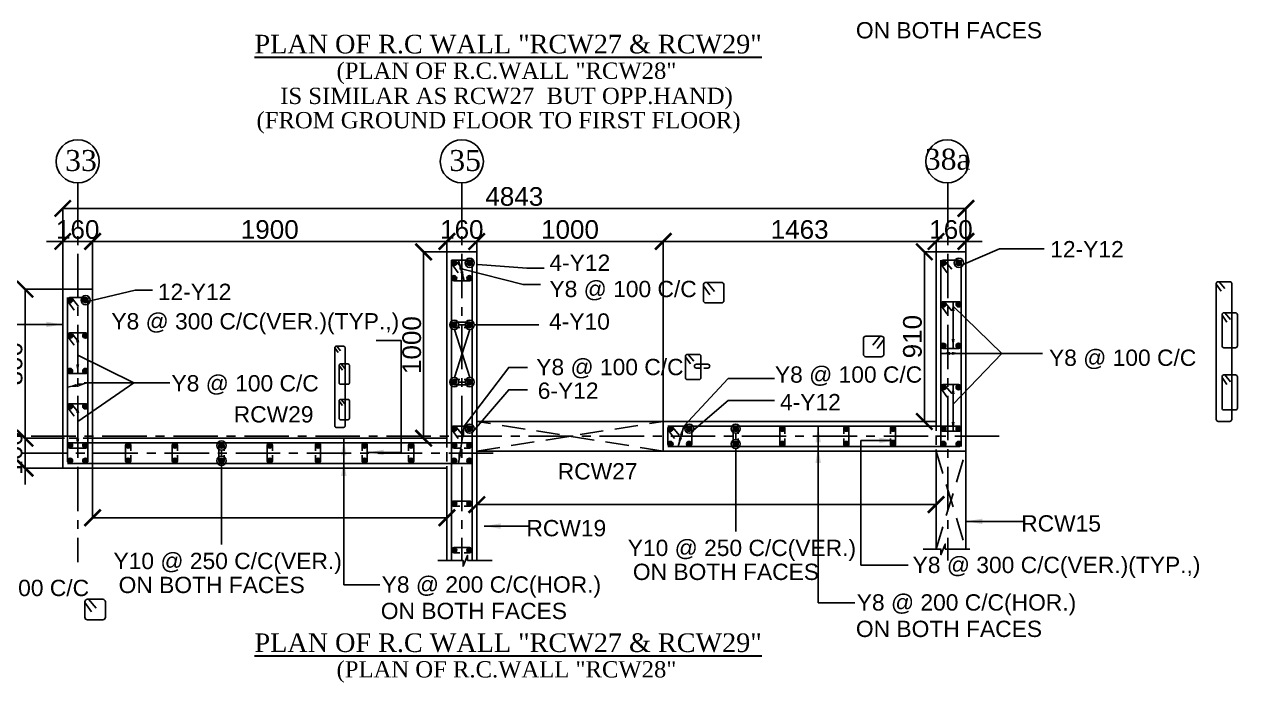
# Model space of a CAD drawing. Header units: inches. Extents: x 200139 to 352388, y -289304 to -188971.
# Drawn here: x 293589 to 319598, y -242382 to -228244 of the extents above; entities that cross this region are included whole.
import ezdxf
from ezdxf.enums import TextEntityAlignment as Align

# ---------------------------------------------------------------- set-up
doc = ezdxf.new("R2010")
doc.units = ezdxf.units.IN
doc.header["$MEASUREMENT"] = 0
doc.linetypes.add('CENTER', pattern=[50.8, 31.75, -6.35, 6.35, -6.35])
doc.linetypes.add('Hidden', pattern=[3, 2, -1])
for name, color, linetype in [('1', 8, 'Continuous'), ('160 WALL OPEING', 1, 'Continuous'), ('5', 2, 'Continuous'), ('ARROW', 5, 'Continuous'), ('DIM', 251, 'Continuous'), ('GIRD CIR', 1, 'Continuous'), ('GIRD TEXT', 4, 'Continuous'), ('GRID', 8, 'CENTER'), ('LINKS', 3, 'Continuous'), ('OPENING', 1, 'Continuous'), ('SHEAR WALL', 6, 'Continuous'), ('STRRIUPS', 6, 'Continuous'), ('Ttxt', 3, 'Continuous')]:
    doc.layers.add(name, color=color, linetype=linetype)
doc.layers.add('Tex', color=3, linetype='Continuous', lineweight=13)
doc.layers.add('text', color=4, linetype='Continuous', lineweight=30)
doc.styles.add('Arial', font='arial.ttf', dxfattribs={"height": 400})
doc.styles.add('T200', font='sanss___.ttf', dxfattribs={"height": 250})
doc.styles.add('T400', font='romantic.ttf')
doc.dimstyles.new('SCALE-25', dxfattribs={"dimtxt": 400, "dimasz": 350, "dimexe": 0, "dimexo": 0, "dimgap": 50, "dimtad": 1, "dimdec": 0, "dimlfac": 0.25, "dimzin": 0, "dimdsep": 46, "dimtxsty": 'Arial', "dimblk": 'ARCHTICK', "dimcen": 0, "dimclrd": 5, "dimclre": 8, "dimclrt": 1, "dimadec": 0, "dimazin": 0, "dimtfac": 1, "dimtdec": 0, "dimtix": 1, "dimtmove": 2, "dimatfit": 3, "dimfxl": 0, "dimtolj": 1, "dimtzin": 0, "dimlwd": -1, "dimarcsym": 0})
doc.dimstyles.new('T200', dxfattribs={"dimtxt": 300, "dimasz": 150, "dimexe": 0, "dimexo": 0, "dimgap": 5, "dimtad": 1, "dimdec": 0, "dimrnd": 5, "dimzin": 0, "dimdsep": 46, "dimtxsty": 'T200', "dimblk": 'ARCHTICK', "dimcen": 300, "dimclrd": 5, "dimclre": 252, "dimclrt": 1, "dimadec": 0, "dimazin": 0, "dimtfac": 50, "dimtdec": 0, "dimtofl": 0, "dimtmove": 2, "dimatfit": 3, "dimfxl": 1, "dimtolj": 1, "dimtzin": 0, "dimarcsym": 2})

# ---------------------------------------------------------------- blocks, each defined once
blk = doc.blocks.new('R1')
at = {"layer": '5'}
h = blk.add_hatch(color=256, dxfattribs=at)
edge = h.paths.add_edge_path()
edge.add_arc((0, 0), 69.6, 0, 360)
at = {"layer": '5', "color": 6}
blk.add_circle((0, 0), 69.6, dxfattribs=at)
blk = doc.blocks.new('_ARCHTICK')
at = {"color": 0, "linetype": 'ByBlock', "const_width": 0.15}
blk.add_lwpolyline([(-0.5, -0.5), (0.5, 0.5)], dxfattribs=at)
blk = doc.blocks.new('A$C25671A95')
at = {"layer": 'LINKS', "elevation": 0}
blk.add_lwpolyline([(452, -404), (564, -404, 1), (564, -292), (236, -292, 1), (236, -404), (355, -404)], format="xyb", dxfattribs=at)
at = {"layer": 'STRRIUPS', "ltscale": 0.2}
for p, q in [((-74, -83, 0), (68, -280, 0)), ((7, -11, 0), (165, -205, 0))]:
    blk.add_line(p, q, dxfattribs=at)
at = {"layer": 'STRRIUPS', "ltscale": 0.2, "elevation": 0}
blk.add_lwpolyline([(311, -732), (-19, -732, -0.414214), (-74, -677), (-74, -66, -0.414214), (-19, -11), (311, -11, -0.414214), (366, -66), (366, -677, -0.414214)], format="xyb", close=True, dxfattribs=at)
blk = doc.blocks.new('A$C5C0C2414')
at = {"layer": 'STRRIUPS', "ltscale": 0.2}
for p, q in [((0, 0), (158, -194)), ((-81, -72), (61, -268))]:
    blk.add_line(p, q, dxfattribs=at)
blk.add_lwpolyline([(304, -440), (-26, -440, -0.414214), (-81, -385), (-81, -55, -0.414214), (-26, 0), (304, 0, -0.414214), (359, -55), (359, -385, -0.414214)], format="xyb", close=True, dxfattribs=at)
blk = doc.blocks.new('*D261')
at = {"layer": 'Defpoints', "color": 0}
for p in [(293605, -237132), (294415, -237132, 14), (294415, -237772, 14)]:
    blk.add_point(p, dxfattribs=at)
at = {"layer": 'DIM', "color": 5}
for p, q in [((293605, -237132), (293605, -236782)), ((293605, -237772), (293605, -237132)), ((293605, -237772), (293605, -238122))]:
    blk.add_line(p, q, dxfattribs=at)
at = {"layer": 'DIM', "color": 8, "lineweight": -2}
for p, q in [((294415, -237132), (293605, -237132)), ((294415, -237772), (293605, -237772))]:
    blk.add_line(p, q, dxfattribs=at)
at = {"layer": 'DIM', "color": 5, "xscale": 350, "yscale": 350, "zscale": 350}
for p, rotation in [((293605, -237132), 270), ((293605, -237772), 90)]:
    blk.add_blockref('_ARCHTICK', p, dxfattribs=dict(at, rotation=rotation))
at = {"layer": 'DIM', "color": 1, "insert": (293350, -237452), "char_height": 400, "attachment_point": 5, "rotation": 90, "style": 'Arial'}
blk.add_mtext('\\A1;160', dxfattribs=at)
blk = doc.blocks.new('ARCHTICK')
at = {"color": 0, "const_width": 0.15}
blk.add_lwpolyline([(-0.5, -0.5), (0.5, 0.5)], dxfattribs=at)
blk = doc.blocks.new('*D262')
at = {"layer": 'Defpoints', "color": 0}
for p in [(293605, -233932), (294415, -233932, 14), (294415, -237132, 14)]:
    blk.add_point(p, dxfattribs=at)
at = {"layer": 'DIM', "color": 8, "lineweight": -2}
for p, q in [((294415, -233932), (293605, -233932)), ((294415, -237132), (293605, -237132))]:
    blk.add_line(p, q, dxfattribs=at)
at = {"layer": 'DIM', "color": 5}
blk.add_line((293605, -237132), (293605, -233932), dxfattribs=at)
at = {"layer": 'DIM', "color": 5, "xscale": 350, "yscale": 350, "zscale": 350}
for p, rotation in [((293605, -233932), 90), ((293605, -237132), 270)]:
    blk.add_blockref('_ARCHTICK', p, dxfattribs=dict(at, rotation=rotation))
at = {"layer": 'DIM', "color": 1, "insert": (293350, -235532), "char_height": 400, "attachment_point": 5, "rotation": 90, "style": 'Arial'}
blk.add_mtext('\\A1;800', dxfattribs=at)
blk = doc.blocks.new('*D263')
at = {"layer": 'Defpoints', "color": 0}
for p in [(295055, -232907), (294415, -233932, 14), (295055, -233932, 59)]:
    blk.add_point(p, dxfattribs=at)
at = {"layer": 'DIM', "color": 5}
for p, q in [((294415, -232907), (294065, -232907)), ((294415, -232907), (295055, -232907)), ((295055, -232907), (295405, -232907))]:
    blk.add_line(p, q, dxfattribs=at)
at = {"layer": 'DIM', "color": 8, "lineweight": -2}
for p, q in [((294415, -233932), (294415, -232907)), ((295055, -233932), (295055, -232907))]:
    blk.add_line(p, q, dxfattribs=at)
at = {"layer": 'DIM', "color": 5, "xscale": 350, "yscale": 350, "zscale": 350}
blk.add_blockref('_ARCHTICK', (294415, -232907), dxfattribs=at)
at = {"layer": 'DIM', "color": 5, "xscale": 350, "yscale": 350, "zscale": 350, "rotation": 180}
blk.add_blockref('_ARCHTICK', (295055, -232907), dxfattribs=at)
at = {"layer": 'DIM', "color": 1, "insert": (294735, -232653), "char_height": 400, "attachment_point": 5, "style": 'Arial'}
blk.add_mtext('\\A1;160', dxfattribs=at)
blk = doc.blocks.new('*D264')
at = {"layer": 'Defpoints', "color": 0}
for p in [(302655, -232907), (302655, -233132, 59), (295055, -233932, 59)]:
    blk.add_point(p, dxfattribs=at)
at = {"layer": 'DIM', "color": 8, "lineweight": -2}
for p, q in [((295055, -233932), (295055, -232907)), ((302655, -233132), (302655, -232907))]:
    blk.add_line(p, q, dxfattribs=at)
at = {"layer": 'DIM', "color": 5}
blk.add_line((295055, -232907), (302655, -232907), dxfattribs=at)
at = {"layer": 'DIM', "color": 5, "xscale": 350, "yscale": 350, "zscale": 350, "rotation": 180}
blk.add_blockref('_ARCHTICK', (295055, -232907), dxfattribs=at)
at = {"layer": 'DIM', "color": 5, "xscale": 350, "yscale": 350, "zscale": 350}
blk.add_blockref('_ARCHTICK', (302655, -232907), dxfattribs=at)
at = {"layer": 'DIM', "color": 1, "insert": (298855, -232653), "char_height": 400, "attachment_point": 5, "style": 'Arial'}
blk.add_mtext('\\A1;1900', dxfattribs=at)
blk = doc.blocks.new('*D265')
at = {"layer": 'Defpoints', "color": 0}
for p in [(303295, -232907), (302655, -233132, 59), (303295, -233132, 59)]:
    blk.add_point(p, dxfattribs=at)
at = {"layer": 'DIM', "color": 5}
for p, q in [((302655, -232907), (302305, -232907)), ((302655, -232907), (303295, -232907)), ((303295, -232907), (303645, -232907))]:
    blk.add_line(p, q, dxfattribs=at)
at = {"layer": 'DIM', "color": 8, "lineweight": -2}
for p, q in [((302655, -233132), (302655, -232907)), ((303295, -233132), (303295, -232907))]:
    blk.add_line(p, q, dxfattribs=at)
at = {"layer": 'DIM', "color": 5, "xscale": 350, "yscale": 350, "zscale": 350}
blk.add_blockref('_ARCHTICK', (302655, -232907), dxfattribs=at)
at = {"layer": 'DIM', "color": 5, "xscale": 350, "yscale": 350, "zscale": 350, "rotation": 180}
blk.add_blockref('_ARCHTICK', (303295, -232907), dxfattribs=at)
at = {"layer": 'DIM', "color": 1, "insert": (302975, -232653), "char_height": 400, "attachment_point": 5, "style": 'Arial'}
blk.add_mtext('\\A1;160', dxfattribs=at)
blk = doc.blocks.new('*D266')
at = {"layer": 'Defpoints', "color": 0}
for p in [(307295, -232907), (303295, -233132, 59), (307295, -236771, 59)]:
    blk.add_point(p, dxfattribs=at)
at = {"layer": 'DIM', "color": 8, "lineweight": -2}
for p, q in [((303295, -233132), (303295, -232907)), ((307295, -236771), (307295, -232907))]:
    blk.add_line(p, q, dxfattribs=at)
at = {"layer": 'DIM', "color": 5}
blk.add_line((303295, -232907), (307295, -232907), dxfattribs=at)
at = {"layer": 'DIM', "color": 5, "xscale": 350, "yscale": 350, "zscale": 350, "rotation": 180}
blk.add_blockref('_ARCHTICK', (303295, -232907), dxfattribs=at)
at = {"layer": 'DIM', "color": 5, "xscale": 350, "yscale": 350, "zscale": 350}
blk.add_blockref('_ARCHTICK', (307295, -232907), dxfattribs=at)
at = {"layer": 'DIM', "color": 1, "insert": (305295, -232653), "char_height": 400, "attachment_point": 5, "style": 'Arial'}
blk.add_mtext('\\A1;1000', dxfattribs=at)
blk = doc.blocks.new('*D267')
at = {"layer": 'Defpoints', "color": 0}
for p in [(313788, -232198), (313788, -233132, 14), (294415, -233932, 14)]:
    blk.add_point(p, dxfattribs=at)
at = {"layer": 'DIM', "color": 8, "lineweight": -2}
for p, q in [((294415, -233932), (294415, -232198)), ((313788, -233132), (313788, -232198))]:
    blk.add_line(p, q, dxfattribs=at)
at = {"layer": 'DIM', "color": 5}
blk.add_line((294415, -232198), (313788, -232198), dxfattribs=at)
at = {"layer": 'DIM', "color": 5, "xscale": 350, "yscale": 350, "zscale": 350, "rotation": 180}
blk.add_blockref('_ARCHTICK', (294415, -232198), dxfattribs=at)
at = {"layer": 'DIM', "color": 5, "xscale": 350, "yscale": 350, "zscale": 350}
blk.add_blockref('_ARCHTICK', (313788, -232198), dxfattribs=at)
at = {"layer": 'DIM', "color": 1, "insert": (304101, -231944), "char_height": 400, "attachment_point": 5, "style": 'Arial'}
blk.add_mtext('\\A1;4843', dxfattribs=at)
blk = doc.blocks.new('*D268')
at = {"layer": 'Defpoints', "color": 0}
for p in [(295055, -237132, 45), (302655, -237772, 45), (302655, -238839)]:
    blk.add_point(p, dxfattribs=at)
at = {"layer": 'DIM', "color": 8, "lineweight": -2}
for p, q in [((295055, -237132), (295055, -238839)), ((302655, -237772), (302655, -238839))]:
    blk.add_line(p, q, dxfattribs=at)
at = {"layer": 'DIM', "color": 5}
blk.add_line((295055, -238839), (302655, -238839), dxfattribs=at)
at = {"layer": 'DIM', "color": 5, "xscale": 350, "yscale": 350, "zscale": 350, "rotation": 180}
blk.add_blockref('_ARCHTICK', (295055, -238839), dxfattribs=at)
at = {"layer": 'DIM', "color": 5, "xscale": 350, "yscale": 350, "zscale": 350}
blk.add_blockref('_ARCHTICK', (302655, -238839), dxfattribs=at)
blk = doc.blocks.new('*D269')
at = {"layer": 'Defpoints', "color": 0}
for p in [(303295, -237491, -14), (313148, -237490, -59), (313148, -238558)]:
    blk.add_point(p, dxfattribs=at)
at = {"layer": 'DIM', "color": 8, "lineweight": -2}
for p, q in [((303295, -237491), (303295, -238558)), ((313148, -237490), (313148, -238558))]:
    blk.add_line(p, q, dxfattribs=at)
at = {"layer": 'DIM', "color": 5}
blk.add_line((303295, -238558), (313148, -238558), dxfattribs=at)
at = {"layer": 'DIM', "color": 5, "xscale": 350, "yscale": 350, "zscale": 350, "rotation": 180}
blk.add_blockref('_ARCHTICK', (303295, -238558), dxfattribs=at)
at = {"layer": 'DIM', "color": 5, "xscale": 350, "yscale": 350, "zscale": 350}
blk.add_blockref('_ARCHTICK', (313148, -238558), dxfattribs=at)
blk = doc.blocks.new('*D270')
at = {"layer": 'Defpoints', "color": 0}
for p in [(302156, -233132), (302655, -233132, 59), (302655, -237132, 59)]:
    blk.add_point(p, dxfattribs=at)
at = {"layer": 'DIM', "color": 8, "lineweight": -2}
for p, q in [((302655, -233132), (302156, -233132)), ((302655, -237132), (302156, -237132))]:
    blk.add_line(p, q, dxfattribs=at)
at = {"layer": 'DIM', "color": 5}
blk.add_line((302156, -237132), (302156, -233132), dxfattribs=at)
at = {"layer": 'DIM', "color": 5, "xscale": 350, "yscale": 350, "zscale": 350}
for p, rotation in [((302156, -233132), 90), ((302156, -237132), 270)]:
    blk.add_blockref('_ARCHTICK', p, dxfattribs=dict(at, rotation=rotation))
at = {"layer": 'DIM', "color": 1, "insert": (301902, -235132), "char_height": 400, "attachment_point": 5, "rotation": 90, "style": 'Arial'}
blk.add_mtext('\\A1;1000', dxfattribs=at)
blk = doc.blocks.new('A$C6DD0340C')
at = {"layer": 'STRRIUPS', "ltscale": 0.2}
for p, q in [((-71, 98), (71, -98)), ((10, 170), (168, -24)), ((92, -791, 44), (234, -988, 44)), ((173, -720, 44), (331, -913, 44)), ((92, -2571, -5), (234, -2768, -5)), ((173, -2499, -5), (331, -2693, -5))]:
    blk.add_line(p, q, dxfattribs=at)
for points, elevation in [([(-16, 170), (314, 170, -0.414214), (369, 115), (369, -3773, -0.414214), (314, -3828), (-16, -3828, -0.414214), (-71, -3773), (-71, 115, -0.414214)], -59), ([(147, -720), (477, -720, -0.414214), (532, -775), (532, -1666, -0.414214), (477, -1721), (147, -1721, -0.414214), (92, -1666), (92, -775, -0.414214)], -15), ([(147, -2499), (477, -2499, -0.414214), (532, -2554), (532, -3445, -0.414214), (477, -3500), (147, -3500, -0.414214), (92, -3445), (92, -2554, -0.414214)], -59)]:
    blk.add_lwpolyline(points, format="xyb", close=True, dxfattribs=dict(at, elevation=elevation))
blk = doc.blocks.new('A$C24B56B97')
at = {"layer": 'STRRIUPS', "ltscale": 0.2}
for p, q in [((0, 0, 59), (158, -194, 59)), ((-81, -72, 59), (61, -268, 59)), ((105, -829, 44), (247, -1025, 44)), ((188, -760, 44), (344, -951, 44)), ((105, -2349, 59), (247, -2545, 59)), ((188, -2280, 59), (344, -2471, 59))]:
    blk.add_line(p, q, dxfattribs=at)
for points in [[(-26, 0), (304, 0, -0.414214), (359, -55), (359, -3425, -0.414214), (304, -3480), (-26, -3480, -0.414214), (-81, -3425), (-81, -55, -0.414214)], [(160, -760), (490, -760, -0.414214), (545, -815), (545, -1576, -0.414214), (490, -1631), (160, -1631, -0.414214), (105, -1576), (105, -815, -0.414214)]]:
    blk.add_lwpolyline(points, format="xyb", close=True, dxfattribs=at)
at = {"layer": 'STRRIUPS', "ltscale": 0.2, "elevation": 15}
blk.add_lwpolyline([(160, -2280), (490, -2280, -0.414214), (545, -2335), (545, -3096, -0.414214), (490, -3151), (160, -3151, -0.414214), (105, -3096), (105, -2335, -0.414214)], format="xyb", close=True, dxfattribs=at)
blk = doc.blocks.new('*D271')
at = {"layer": 'Defpoints', "color": 0}
for p in [(313148, -232907), (313148, -233132, 14), (307295, -236771)]:
    blk.add_point(p, dxfattribs=at)
at = {"layer": 'DIM', "color": 8, "lineweight": -2}
for p, q in [((307295, -236771), (307295, -232907)), ((313148, -233132), (313148, -232907))]:
    blk.add_line(p, q, dxfattribs=at)
at = {"layer": 'DIM', "color": 5}
blk.add_line((307295, -232907), (313148, -232907), dxfattribs=at)
at = {"layer": 'DIM', "color": 5, "xscale": 350, "yscale": 350, "zscale": 350, "rotation": 180}
blk.add_blockref('_ARCHTICK', (307295, -232907), dxfattribs=at)
at = {"layer": 'DIM', "color": 5, "xscale": 350, "yscale": 350, "zscale": 350}
blk.add_blockref('_ARCHTICK', (313148, -232907), dxfattribs=at)
at = {"layer": 'DIM', "color": 1, "insert": (310221, -232653), "char_height": 400, "attachment_point": 5, "style": 'Arial'}
blk.add_mtext('\\A1;1463', dxfattribs=at)
blk = doc.blocks.new('*D272')
at = {"layer": 'Defpoints', "color": 0}
for p in [(313148, -233132, 14), (312897, -236771), (313148, -236771, 14)]:
    blk.add_point(p, dxfattribs=at)
at = {"layer": 'DIM', "color": 8, "lineweight": -2}
for p, q in [((313148, -233132), (312897, -233132)), ((313148, -236771), (312897, -236771))]:
    blk.add_line(p, q, dxfattribs=at)
at = {"layer": 'DIM', "color": 5}
blk.add_line((312897, -233132), (312897, -236771), dxfattribs=at)
at = {"layer": 'DIM', "color": 5, "xscale": 350, "yscale": 350, "zscale": 350}
for p, rotation in [((312897, -233132), 90), ((312897, -236771), 270)]:
    blk.add_blockref('_ARCHTICK', p, dxfattribs=dict(at, rotation=rotation))
at = {"layer": 'DIM', "color": 1, "insert": (312643, -234951), "char_height": 400, "attachment_point": 5, "rotation": 90, "style": 'Arial'}
blk.add_mtext('\\A1;910', dxfattribs=at)
blk = doc.blocks.new('*D273')
at = {"layer": 'Defpoints', "color": 0}
for p in [(313148, -232907), (313148, -233132, 14), (313788, -233132, 14)]:
    blk.add_point(p, dxfattribs=at)
at = {"layer": 'DIM', "color": 5}
for p, q in [((313148, -232907), (312798, -232907)), ((313788, -232907), (313148, -232907)), ((313788, -232907), (314138, -232907))]:
    blk.add_line(p, q, dxfattribs=at)
at = {"layer": 'DIM', "color": 8, "lineweight": -2}
for p, q in [((313148, -233132), (313148, -232907)), ((313788, -233132), (313788, -232907))]:
    blk.add_line(p, q, dxfattribs=at)
at = {"layer": 'DIM', "color": 5, "xscale": 350, "yscale": 350, "zscale": 350}
blk.add_blockref('_ARCHTICK', (313148, -232907), dxfattribs=at)
at = {"layer": 'DIM', "color": 5, "xscale": 350, "yscale": 350, "zscale": 350, "rotation": 180}
blk.add_blockref('_ARCHTICK', (313788, -232907), dxfattribs=at)
at = {"layer": 'DIM', "color": 1, "insert": (313468, -232653), "char_height": 400, "attachment_point": 5, "style": 'Arial'}
blk.add_mtext('\\A1;160', dxfattribs=at)

msp = doc.modelspace()

# ---------------------------------------------------------------- linework, layer by layer
at = {"layer": '1', "linetype": 'Hidden', "ltscale": 100}
for p, q in [((313147.6, -236770.5, 13.8), (313147.6, -237409.5, 13.8)), ((295054.9, -237131.5, 13.8), (294414.9, -237131.5, 13.8)), ((302654.9, -237131.5, 59), (302654.9, -237771.5, 59))]:
    msp.add_line(p, q, dxfattribs=at)
at = {"layer": '1'}
for points, elevation in [([(312869.7, -239510.5), (313252.3, -239510.5), (313252.3, -239634.9), (313345.8, -239404.9), (313345.8, -239510.5), (313871.5, -239510.5)], 131.8), ([(302461, -239754), (303003.6, -239754), (303003.6, -239878.4), (303097.1, -239648.4), (303097.1, -239754), (303622.8, -239754)], 118)]:
    msp.add_lwpolyline(points, dxfattribs=dict(at, elevation=elevation))
at = {"layer": '160 WALL OPEING', "linetype": 'Hidden', "ltscale": 250}
for p, q in [((303294.9, -237409.5, 59), (307294.9, -236770.5, 59)), ((307294.9, -237409.5, 59), (303294.9, -236770.5, 59)), ((313147.6, -239510.5, 13.8), (313787.6, -237409.5, 13.8)), ((313147.6, -237409.5, 72.8), (313787.6, -239510.5, 13.8))]:
    msp.add_line(p, q, dxfattribs=at)
at = {"layer": '5'}
for p, q in [((313247.6, -233311.5, 13.8), (313247.6, -237309.5, 13.8)), ((313687.6, -233311.5, 13.8), (313687.6, -237309.5, 13.8)), ((294514.9, -237591.5, 59), (294514.9, -234111.5, 59)), ((294954.9, -237591.5, 59), (294954.9, -234111.5, 59))]:
    msp.add_line(p, q, dxfattribs=at)
at = {"layer": '5', "elevation": 59}
for points in [[(303194.9, -239754), (303194.9, -233311.5), (302754.9, -233311.5), (302754.9, -239754)], [(313607.6, -236870.5), (307394.9, -236870.5)], [(294514.9, -237231.5), (303194.9, -237231.5)], [(307394.9, -237309.5), (313607.6, -237309.5)], [(303194.9, -237671.5), (294514.9, -237671.5)]]:
    msp.add_lwpolyline(points, dxfattribs=at)
at = {"layer": 'ARROW'}
for p, q in [((313514.3, -234294.4, 72.8), (314560.4, -235310.5, 13.8)), ((302815.6, -235828.4, 59), (303144.3, -234795.1, 118)), ((302815.6, -234795.1, 118), (303144.3, -235828.4, 59)), ((302914.1, -234696.5, 118), (303045.7, -234696.5, 118)), ((294734.9, -235346.9, 59), (295940.9, -235945.2, 59)), ((313514.3, -236400.4, 13.8), (314560.4, -235310.5, 13.8)), ((313687.6, -235310.5, 13.8), (315433.2, -235310.5, 13.8)), ((294734.9, -236772.4, 72.8), (295940.9, -235945.2, 59)), ((294874.9, -235945.2, 59), (296714.6, -235945.2, 59)), ((302914.1, -235926.9, 59), (303045.7, -235926.9, 59)), ((308850.6, -237025.4, 117.9), (308850.6, -237156.3, 117.9)), ((297819.3, -237386.4, 59), (297819.3, -237517.3, 59)), ((308850.6, -237353.4, 117.9), (308850.6, -239133.4, 117.9)), ((297819.3, -237634.4, 59), (297819.3, -239414.4, 59))]:
    msp.add_line(p, q, dxfattribs=at)
at = {"layer": 'ARROW', "linetype": 'Continuous'}
for p, q in [((301674.9, -235033, 59), (301136, -235033, 59)), ((311537.8, -239857.4, 72.8), (312548.6, -239857.4, 72.8))]:
    msp.add_line(p, q, dxfattribs=at)
at = {"layer": 'ARROW'}
for points, elevation in [([(313730, -233401.4), (314508.7, -233068.8), (315463.5, -233068.8)], 72.8), ([(302993.9, -233505.2), (304289.6, -233833.2), (304661.5, -233833.2)], 118), ([(303317.3, -233401.4), (304369.6, -233482.3), (304741.5, -233482.3)], 118), ([(294917.3, -234201.4), (295969.6, -233954.8), (296341.5, -233954.8)], 118), ([(303242.8, -234696.5), (304286.6, -234696.5), (304624.1, -234696.5)], 118), ([(303027.2, -236870.5), (303980.6, -235609.9), (304384.8, -235609.9)], 59), ([(307737.5, -236870.6), (308691, -235846.4), (309681.2, -235846.4)], 118), ([(303237.3, -236960.4), (303980.6, -236090.9), (304384.8, -236090.9)], 59), ([(307947.7, -236960.4), (308691, -236322.8), (309681.2, -236322.8)], 118)]:
    msp.add_lwpolyline(points, dxfattribs=dict(at, elevation=elevation))
for centre in [(303144.9, -233367.2, 118), (313637.6, -233367.2, 13.9), (294904.9, -234167.2, 118), (302815.6, -234696.5, 118), (303144.3, -234696.5, 118), (302815.6, -235926.9, 59), (303144.3, -235926.9, 59), (303144.9, -236926.2, 59), (307855.3, -236926.2, 118), (308850.6, -236926.9, 117.9), (297819.3, -237287.9, 59), (308850.6, -237254.9, 117.9), (297819.3, -237615.9, 59)]:
    msp.add_circle(centre, 98.5, dxfattribs=at)
at = {"layer": 'GIRD CIR'}
for centre in [(294734.9, -231188.5, 59), (302974.9, -231188.5, 59), (313387.6, -231188.5, 13.8)]:
    msp.add_circle(centre, 461.7, dxfattribs=at)
at = {"layer": 'GRID', "ltscale": 30}
for p, q in [((294734.9, -231650.1, 59), (294734.9, -239792.5, 59)), ((302974.9, -231650.1, 59), (302974.9, -239754, 59)), ((313403.3, -231650.1, 72.8), (313403.3, -239754, 72.8)), ((314504.1, -237090, 13.8), (293254.1, -237090, 59)), ((303648.7, -237451.5, 59), (292850.1, -237451.5, 59))]:
    msp.add_line(p, q, dxfattribs=at)
at = {"layer": 'LINKS'}
for points, elevation in [([(303026.6, -234751.5), (303139.3, -234751.5, 1), (303139.3, -234640.2), (302810.6, -234640.2, 1), (302810.6, -234751.5), (302930.2, -234751.5)], 117.9), ([(303026.6, -235870.5), (303139.3, -235870.5, -1), (303139.3, -235981.9), (302810.6, -235981.9, -1), (302810.6, -235870.5), (302930.2, -235870.5)], 59), ([(308906.3, -237038.9), (308906.3, -236926.2, 1), (308794.9, -236926.2), (308794.9, -237254.9, 1), (308906.3, -237254.9), (308906.3, -237135.3)], 117.9), ([(309906.3, -237038.9), (309906.3, -236926.2, 1), (309794.9, -236926.2), (309794.9, -237254.9, 1), (309906.3, -237254.9), (309906.3, -237135.3)], 117.9), ([(311167.6, -237038.9), (311167.6, -236926.2, -1), (311278.9, -236926.2), (311278.9, -237254.9, -1), (311167.6, -237254.9), (311167.6, -237135.3)], 13.9), ([(312167.6, -237038.9), (312167.6, -236926.2, -1), (312278.9, -236926.2), (312278.9, -237254.9, -1), (312167.6, -237254.9), (312167.6, -237135.3)], 13.9), ([(295874.9, -237399.9), (295874.9, -237287.2, 1), (295763.6, -237287.2), (295763.6, -237615.9, 1), (295874.9, -237615.9), (295874.9, -237496.3)], 59), ([(296874.9, -237399.9), (296874.9, -237287.2, 1), (296763.6, -237287.2), (296763.6, -237615.9, 1), (296874.9, -237615.9), (296874.9, -237496.3)], 59), ([(297874.9, -237399.9), (297874.9, -237287.2, 1), (297763.6, -237287.2), (297763.6, -237615.9, 1), (297874.9, -237615.9), (297874.9, -237496.3)], 59), ([(298910.6, -237399.9), (298910.6, -237287.2, 1), (298799.3, -237287.2), (298799.3, -237615.9, 1), (298910.6, -237615.9), (298910.6, -237496.3)], 59), ([(299834.9, -237399.9), (299834.9, -237287.2, -1), (299946.3, -237287.2), (299946.3, -237615.9, -1), (299834.9, -237615.9), (299834.9, -237496.3)], 59), ([(300834.9, -237399.9), (300834.9, -237287.2, -1), (300946.3, -237287.2), (300946.3, -237615.9, -1), (300834.9, -237615.9), (300834.9, -237496.3)], 59), ([(301834.9, -237399.9), (301834.9, -237287.2, -1), (301946.3, -237287.2), (301946.3, -237615.9, -1), (301834.9, -237615.9), (301834.9, -237496.3)], 59), ([(303026.6, -237342.9), (303139.3, -237342.9, 1), (303139.3, -237231.5), (302810.6, -237231.5, 1), (302810.6, -237342.9), (302930.2, -237342.9)], 59), ([(303026.6, -238591.5), (303139.3, -238591.5, 1), (303139.3, -238480.2), (302810.6, -238480.2, 1), (302810.6, -238591.5), (302930.2, -238591.5)], 59), ([(303026.6, -239591.5), (303139.3, -239591.5, 1), (303139.3, -239480.2), (302810.6, -239480.2, 1), (302810.6, -239591.5), (302930.2, -239591.5)], 59)]:
    msp.add_lwpolyline(points, format="xyb", dxfattribs=dict(at, elevation=elevation))
at = {"layer": 'OPENING', "color": 1}
for points, elevation in [([(307294.9, -236770.5), (303294.9, -236770.5)], 59), ([(303294.9, -237409.5), (307294.9, -237409.5)], 59), ([(313147.6, -237409.5), (313147.6, -239510.5)], 13.8), ([(313787.6, -239510.5), (313787.6, -237409.5)], 13.8)]:
    msp.add_lwpolyline(points, dxfattribs=dict(at, elevation=elevation))
at = {"layer": 'SHEAR WALL', "color": 4}
for p, q in [((294414.9, -237131.5, 13.8), (294414.9, -233931.5, 13.8)), ((294414.9, -233931.5, 59), (295054.9, -233931.5, 59)), ((295054.9, -237131.5, 59), (295054.9, -233931.5, 59)), ((303294.9, -237409.5, 59), (303294.9, -236770.5, 59)), ((307294.9, -236770.5, 59), (307294.9, -237409.5, 59))]:
    msp.add_line(p, q, dxfattribs=at)
for points, elevation in [([(303294.9, -236770.5), (303294.9, -233131.5), (302654.9, -233131.5), (302654.9, -237131.5)], 59), ([(313787.6, -237409.5), (313787.6, -233131.5), (313147.6, -233131.5), (313147.6, -236770.5)], 13.8), ([(313147.6, -236770.5), (307294.9, -236770.5)], 59), ([(294414.9, -237771.5), (294414.9, -236971.5)], 13.8), ([(295054.9, -237131.5), (302654.9, -237131.5)], 59), ([(303294.9, -239754), (303294.9, -237409.5)], 59), ([(307294.9, -237409.5), (307294.9, -237409.5), (313787.6, -237409.5)], 59), ([(302654.9, -237771.5), (294414.9, -237771.5)], 59), ([(302654.9, -237771.5), (302654.9, -239754)], 59)]:
    msp.add_lwpolyline(points, dxfattribs=dict(at, elevation=elevation))
at = {"layer": 'STRRIUPS', "ltscale": 0.2}
for p, q in [((302772, -233407, 117.9), (302896.7, -233579.9, 117.9)), ((302860.8, -233342.5, 117.9), (302993.9, -233505.2, 117.9)), ((313264.6, -233407, 72.8), (313389.3, -233579.9, 72.8)), ((313353.5, -233342.5, 72.8), (313486.6, -233505.2, 72.8)), ((294532, -234207, 117.9), (294656.7, -234379.9, 117.9)), ((294620.8, -234142.5, 117.9), (294753.9, -234305.2, 117.9)), ((313264.6, -234296.7, 117), (313389.3, -234469.7, 117)), ((313353.5, -234232.2, 117), (313486.6, -234395, 117)), ((294532.1, -234963.8, 103.2), (294656.8, -235136.8, 103.2)), ((294620.9, -234899.3, 103.2), (294754, -235062.1, 103.2)), ((313264.6, -236076.2, 67.9), (313389.3, -236249.2, 67.9)), ((313353.5, -236011.7, 67.9), (313486.6, -236174.5, 67.9)), ((294620.9, -236419.3, 117.9), (294754, -236582.1, 117.9)), ((294532.1, -236483.8, 117.9), (294656.8, -236656.8, 117.9)), ((302860.8, -236901.5, 59), (302993.9, -237064.2, 59)), ((307500.8, -236901.5, 117.9), (307633.9, -237064.2, 117.9)), ((302772, -236966, 59), (302896.7, -237138.9, 59)), ((307412, -236966, 117.9), (307536.7, -237138.9, 117.9))]:
    msp.add_line(p, q, dxfattribs=at)
for points, elevation in [([(303139.9, -233751.5), (302809.9, -233751.5, -0.4142136), (302754.9, -233696.5), (302754.9, -233366.5, -0.4142136), (302809.9, -233311.5), (303139.9, -233311.5, -0.4142136), (303194.9, -233366.5), (303194.9, -233696.5, -0.4142136)], 117.9), ([(313302.6, -233311.5), (313632.6, -233311.5, -0.4142136), (313687.6, -233366.5), (313687.6, -237254.5, -0.4142136), (313632.6, -237309.5), (313302.6, -237309.5, -0.4142136), (313247.6, -237254.5), (313247.6, -233366.5, -0.4142136)], 59), ([(294569.9, -234111.5), (294899.9, -234111.5, -0.4142136), (294954.9, -234166.5), (294954.9, -237616.5, -0.4142136), (294899.9, -237671.5), (294569.9, -237671.5, -0.4142136), (294514.9, -237616.5), (294514.9, -234166.5, -0.4142136)], 59), ([(313302.6, -234201.3), (313632.6, -234201.3, -0.4142136), (313687.6, -234256.3), (313687.6, -235147.4, -0.4142136), (313632.6, -235202.4), (313302.6, -235202.4, -0.4142136), (313247.6, -235147.4), (313247.6, -234256.3, -0.4142136)], 103.2), ([(294569.9, -234871.5), (294899.9, -234871.5, -0.4142136), (294954.9, -234926.5), (294954.9, -235687.9, -0.4142136), (294899.9, -235742.9), (294569.9, -235742.9, -0.4142136), (294514.9, -235687.9), (294514.9, -234926.5, -0.4142136)], 59), ([(313302.6, -235980.8), (313632.6, -235980.8, -0.4142136), (313687.6, -236035.8), (313687.6, -236926.9, -0.4142136), (313632.6, -236981.9), (313302.6, -236981.9, -0.4142136), (313247.6, -236926.9), (313247.6, -236035.8, -0.4142136)], 59), ([(294569.9, -236391.5), (294899.9, -236391.5, -0.4142136), (294954.9, -236446.5), (294954.9, -237287.9, -0.4142136), (294899.9, -237342.9), (294569.9, -237342.9, -0.4142136), (294514.9, -237287.9), (294514.9, -236446.5, -0.4142136)], 73.7), ([(303139.9, -237671.5), (302809.9, -237671.5, -0.4142136), (302754.9, -237616.5), (302754.9, -236925.5, -0.4142136), (302809.9, -236870.5), (303139.9, -236870.5, -0.4142136), (303194.9, -236925.5), (303194.9, -237616.5, -0.4142136)], 59), ([(307851.3, -237310.5), (307449.9, -237310.5, -0.4142136), (307394.9, -237255.5), (307394.9, -236925.5, -0.4142136), (307449.9, -236870.5), (307851.3, -236870.5, -0.4142136), (307906.3, -236925.5), (307906.3, -237255.5, -0.4142136)], 117.9)]:
    msp.add_lwpolyline(points, format="xyb", close=True, dxfattribs=dict(at, elevation=elevation))

# ---------------------------------------------------------------- block references
at = {"layer": '5', "yscale": 0.8000000000465661, "zscale": 0.8000000000465661}
for p, xscale, rotation in [((302810.6, -233367.2, 117.9), 0.8000000000465661, 90.00000000000001), ((303139.3, -233367.2, 117.9), -0.8000000000465661, 270), ((313303.3, -233367.2, 72.8), 0.8000000000465661, 90.00000000000001), ((313631.9, -233367.2, 72.8), -0.8000000000465661, 270), ((302810.6, -233695.9, 117.9), -0.8000000000465661, 90), ((303139.3, -233695.9, 117.9), 0.8000000000465661, 270), ((294570.6, -234167.2, 117.9), 0.8000000000465661, 90.00000000000001), ((294899.3, -234167.2, 117.9), -0.8000000000465661, 270), ((313303.3, -234257, 58.1), 0.8000000000465661, 90.00000000000001), ((313631.9, -234257, 58.1), -0.8000000000465661, 270), ((302810.6, -234695.9, 117.9), -0.8000000000465661, 90), ((303139.3, -234695.9, 117.9), 0.8000000000465661, 270), ((294570.6, -234927.2, 103.2), -0.8000000000465661, 90), ((294899.3, -234927.2, 103.2), 0.8000000000465661, 270), ((313303.3, -235146.7, 43.3), 0.8000000000465661, 90.00000000000001), ((313631.9, -235146.7, 43.3), -0.8000000000465661, 270), ((294570.6, -235687.2, 88.5), -0.8000000000465661, 90), ((294899.3, -235687.2, 88.5), 0.8000000000465661, 270), ((302810.6, -235926.2, 59), 0.8000000000465661, 90.00000000000001), ((303139.3, -235926.2, 59), -0.8000000000465661, 270), ((313303.3, -236036.5, 28.6), 0.8000000000465661, 90.00000000000001), ((313631.9, -236036.5, 28.6), -0.8000000000465661, 270), ((294570.6, -236447.2, 73.7), 0.8000000000465661, 90.00000000000001), ((294899.3, -236447.2, 73.7), -0.8000000000465661, 270), ((302810.6, -236926.2, 59), 0.8000000000465661, 90.00000000000001), ((303139.3, -236926.2, 59), -0.8000000000465661, 270), ((307450.6, -236926.2, 117.9), 0.8000000000465661, 90.00000000000001), ((307850.6, -236926.2, 117.9), 0.8000000000465661, 90.00000000000001), ((308850.6, -236926.2, 117.9), -0.8000000000465661, 270), ((309850.6, -236926.2, 117.9), -0.8000000000465661, 270), ((311223.3, -236926.2, 13.9), 0.8000000000465661, 90.00000000000001), ((312223.3, -236926.2, 13.9), 0.8000000000465661, 90.00000000000001), ((313303.3, -236926.2, 13.8), 0.8000000000465661, 90.00000000000001), ((313631.9, -236926.2, 13.8), -0.8000000000465661, 270), ((307450.6, -237254.9, 117.9), -0.8000000000465661, 90), ((307850.6, -237254.9, 117.9), -0.8000000000465661, 90), ((308850.6, -237254.9, 117.9), 0.8000000000465661, 270), ((309850.6, -237254.9, 117.9), 0.8000000000465661, 270), ((311223.3, -237254.9, 13.9), -0.8000000000465661, 90), ((312223.3, -237254.9, 13.9), -0.8000000000465661, 90), ((313303.3, -237254.9, 13.8), -0.8000000000465661, 90), ((313631.9, -237254.9, 13.8), 0.8000000000465661, 270), ((294570.6, -237287.2, 59), 0.8000000000465661, 90.00000000000001), ((294899.3, -237287.2, 59), -0.8000000000465661, 270), ((295819.3, -237287.2, 59), -0.8000000000465661, 270), ((296819.3, -237287.2, 59), -0.8000000000465661, 270), ((297819.3, -237287.2, 59), -0.8000000000465661, 270), ((298854.9, -237287.2, 59), -0.8000000000465661, 270), ((299890.6, -237287.2, 59), 0.8000000000465661, 90.00000000000001), ((300890.6, -237287.2, 59), 0.8000000000465661, 90.00000000000001), ((301890.6, -237287.2, 59), 0.8000000000465661, 90.00000000000001), ((302810.6, -237287.2, 59), 0.8000000000465661, 90.00000000000001), ((303139.3, -237287.2, 59), -0.8000000000465661, 270), ((294570.6, -237615.9, 59), -0.8000000000465661, 90), ((294899.3, -237615.9, 59), 0.8000000000465661, 270), ((295819.3, -237615.9, 59), 0.8000000000465661, 270), ((296819.3, -237615.9, 59), 0.8000000000465661, 270), ((297819.3, -237615.9, 59), 0.8000000000465661, 270), ((298854.9, -237615.9, 59), 0.8000000000465661, 270), ((299890.6, -237615.9, 59), -0.8000000000465661, 90), ((300890.6, -237615.9, 59), -0.8000000000465661, 90), ((301890.6, -237615.9, 59), -0.8000000000465661, 90), ((302810.6, -237615.9, 59), -0.8000000000465661, 90), ((303139.3, -237615.9, 59), 0.8000000000465661, 270), ((302810.6, -238535.9, 59), -0.8000000000465661, 90), ((303139.3, -238535.9, 59), 0.8000000000465661, 270), ((302810.6, -239535.9, 59), -0.8000000000465661, 90), ((303139.3, -239535.9, 59), 0.8000000000465661, 270)]:
    msp.add_blockref('R1', p, dxfattribs=dict(at, xscale=xscale, rotation=rotation))
at = {"layer": 'LINKS', "color": 1, "xscale": 0.75, "yscale": 0.75, "zscale": 0.75}
msp.add_blockref('A$C25671A95', (307828.8, -235323.3, 59), dxfattribs=at)
at = {"layer": 'STRRIUPS'}
for p in [(308237.7, -233787.7, 59), (294970.2, -240589.2)]:
    msp.add_blockref('A$C5C0C2414', p, dxfattribs=at)
at = {"layer": 'STRRIUPS', "color": 1}
for name, p, xscale, yscale, zscale in [('A$C6DD0340C', (319213.2, -233899.2, -14.7), 0.75, 0.75, 0.75), ('A$C24B56B97', (300291.2, -235158.1, 18.4), 0.5, 0.5, 0.5)]:
    msp.add_blockref(name, p, dxfattribs=dict(at, xscale=xscale, yscale=yscale, zscale=zscale))
at = {"layer": 'STRRIUPS', "xscale": -1}
msp.add_blockref('A$C5C0C2414', (311947.8, -234940.9, 72.8), dxfattribs=at)

# ---------------------------------------------------------------- texts
at = {"layer": 'GIRD TEXT', "ltscale": 7, "style": 'T400'}
for s, p in [('33', (294466.2, -231393.7)), ('35', (302706.2, -231393.7)), ('38a', (312907, -231366.4))]:
    msp.add_text(s, height=450, dxfattribs=at).set_placement(p)
at = {"layer": 'Tex', "style": 'Arial'}
for s, p in [('RCW29', (298082.5, -236793.9)), ('RCW27', (305032.5, -238016.8)), ('RCW19', (304361.3, -239236.7)), ('RCW15', (314974.5, -239134.7))]:
    msp.add_text(s, height=350, dxfattribs=at).set_placement(p)
at = {"layer": 'text', "color": 4, "style": 'T400'}
for p in [(303968.6, -228990.1), (303968.6, -241841.2)]:
    msp.add_text('%%UPLAN OF R.C WALL "RCW27 & RCW29"', height=400, dxfattribs=at).set_placement(p, align=Align.BOTTOM_CENTER)
at = {"layer": 'text', "color": 6, "style": 'T400'}
for s, p in [('(PLAN OF R.C.WALL "RCW28"', (303933.4, -229521.7)), ('IS SIMILAR AS RCW27  BUT OPP.HAND)', (303933.4, -230061.4)), ('(FROM GROUND FLOOR TO FIRST FLOOR)', (303763.3, -230583.2)), ('(PLAN OF R.C.WALL "RCW28"', (303933.4, -242372.8))]:
    msp.add_text(s, height=350, dxfattribs=at).set_placement(p, align=Align.BOTTOM_CENTER)
at = {"layer": 'Ttxt', "color": 6, "style": 'Arial'}
for p in [(311428.7, -228547.9), (306644.4, -240175.1), (295613, -240456.1), (301237.3, -241014), (311428.7, -241399)]:
    msp.add_text('ON BOTH FACES', height=350, dxfattribs=at).set_placement(p)
at = {"layer": 'Ttxt', "color": 4, "style": 'Arial'}
for s, p in [('12-Y12', (315597.1, -233248.2)), ('4-Y12', (304854.7, -233538.4)), ('12-Y12', (296454.7, -234163.9)), ('Y8 @ 100 C/C', (304854.7, -234103)), ('Y8 @ 300 C/C(VER.)(TYP.,)', (295457.6, -234796.1)), ('4-Y10', (304846.3, -234801)), ('Y8 @ 100 C/C', (315570.6, -235578.5)), ('Y8 @ 100 C/C', (304572, -235778)), ('Y8 @ 100 C/C', (309691.4, -235939)), ('Y8 @ 100 C/C', (296746.9, -236127.5)), ('6-Y12', (304604, -236285.9)), ('4-Y12', (309800.1, -236531.9)), ('Y10 @ 250 C/C(VER.)', (306534.5, -239660.4)), ('Y10 @ 250 C/C(VER.)', (295503.2, -239941.4)), ('Y8 @ 300 C/C(VER.)(TYP.,)', (312645.5, -240025.8)), ('Y8 @ 100 C/C', (291820.1, -240520.9)), ('Y8 @ 200 C/C(HOR.)', (301255.4, -240446.8)), ('Y8 @ 200 C/C(HOR.)', (311446.8, -240831.8))]:
    msp.add_text(s, height=350, dxfattribs=at).set_placement(p)

# ---------------------------------------------------------------- dimensions: what is measured, and where the dimension line sits
at = {"layer": 'DIM', "color": 1}
for base, p1, p2, picture, middle in [((313787.6, -232198.2), (294414.9, -233931.5, 13.8), (313787.6, -233131.5, 13.8), '*D267', (304101.3, -231943.9)), ((295054.9, -232907.2), (294414.9, -233931.5, 13.8), (295054.9, -233931.5, 59), '*D263', (294734.9, -232653)), ((302654.9, -232907.2), (295054.9, -233931.5, 59), (302654.9, -233131.5, 59), '*D264', (298854.9, -232653)), ((303294.9, -232907.2), (302654.9, -233131.5, 59), (303294.9, -233131.5, 59), '*D265', (302974.9, -232653)), ((307294.9, -232907.2), (303294.9, -233131.5, 59), (307294.9, -236770.5, 59), '*D266', (305294.9, -232653)), ((313147.6, -232907.2), (307294.9, -236770.5), (313147.6, -233131.5, 13.8), '*D271', (310221.3, -232652.9)), ((313147.6, -232907.2), (313787.6, -233131.5, 13.8), (313147.6, -233131.5, 13.8), '*D273', (313467.6, -232653))]:
    dim = msp.add_linear_dim(base=base, p1=p1, p2=p2, dimstyle='SCALE-25', override={"dimldrblk": 'ARCHTICK'}, dxfattribs=at)
    dim.commit()
    dim.dimension.update_dxf_attribs({"geometry": picture, "text_midpoint": middle})
for base, p1, p2, picture, middle in [((302155.7, -233131.5), (302654.9, -237131.5, 59), (302654.9, -233131.5, 59), '*D270', (301901.5, -235131.5)), ((312897.1, -236770.5), (313147.6, -233131.5, 13.8), (313147.6, -236770.5, 13.8), '*D272', (312642.9, -234951)), ((293604.6, -233931.5), (294414.9, -237131.5, 13.8), (294414.9, -233931.5, 13.8), '*D262', (293350.4, -235531.5))]:
    dim = msp.add_linear_dim(base=base, p1=p1, p2=p2, angle=90, dimstyle='SCALE-25', override={"dimldrblk": 'ARCHTICK'}, dxfattribs=at)
    dim.commit()
    dim.dimension.update_dxf_attribs({"geometry": picture, "text_midpoint": middle})
at = {"layer": 'DIM'}
dim = msp.add_linear_dim(base=(293604.6, -237131.5), p1=(294414.9, -237771.5, 13.8), p2=(294414.9, -237131.5, 13.8), angle=90, dimstyle='SCALE-25', override={"dimldrblk": 'ARCHTICK'}, dxfattribs=at)
dim.commit()
dim.dimension.update_dxf_attribs({"geometry": '*D261', "text_midpoint": (293350.4, -237451.5)})
for base, p1, p2, picture, middle in [((302654.9, -238838.6, 13.8), (295054.9, -237131.5, 59), (302654.9, -237771.5, 59), '*D268', (298854.9, -238838.6, 13.8)), ((313147.6, -238557.6, 72.8), (303294.9, -237490.6, 59), (313147.6, -237489.5, 13.8), '*D269', (308221.3, -238557.6, 72.8))]:
    dim = msp.add_linear_dim(base=base, p1=p1, p2=p2, text=' ', dimstyle='SCALE-25', override={"dimldrblk": 'ARCHTICK'}, dxfattribs=at)
    dim.commit()
    dim.dimension.update_dxf_attribs({"geometry": picture, "text_midpoint": middle})

# ---------------------------------------------------------------- leaders
at = {"layer": 'ARROW'}
for points, override in [([(302903.5, -233311.5, 117.9), (303027.2, -233751.5, 117.9)], {"dimasz": 200, "dimtad": 0}), ([(303027.2, -233751.5, 117.9), (302903.5, -233311.5, 117.9)], {"dimasz": 200, "dimtad": 0}), ([(313514.3, -235202.4, 103.2), (313514.3, -234202.6, 103.2)], {"dimasz": 200, "dimtad": 0}), ([(313514.3, -234202.6, 103.2), (313514.3, -235202.4, 103.2)], {"dimasz": 200, "dimtad": 0}), ([(294414.9, -234688.7, 117.9), (293112.1, -234688.7, 117.9)], {"dimasz": 350, "dimtad": 0}), ([(294734.9, -235742.9, 59), (294734.9, -234871.5, 59)], {"dimasz": 200, "dimtad": 0}), ([(294734.9, -234871.5, 59), (294734.9, -235742.9, 59)], {"dimasz": 200, "dimtad": 0}), ([(300946.3, -237436.8, 59), (301674.9, -237436.8, 59), (301674.9, -235033, 59)], {"dimasz": 350, "dimtad": 0}), ([(313247.6, -235310.5, 59), (313687.6, -235310.5, 59)], {"dimasz": 200, "dimtad": 0}), ([(313687.6, -235310.5, 59), (313247.6, -235310.5, 59)], {"dimasz": 200, "dimtad": 0}), ([(294514.9, -236037, 59), (294954.9, -235945.2, 59)], {"dimasz": 200, "dimtad": 0}), ([(294954.9, -235945.2, 59), (294514.9, -236037, 59)], {"dimasz": 200, "dimtad": 0}), ([(313514.3, -236981.9, 59), (313514.3, -235982.1, 59)], {"dimasz": 200, "dimtad": 0}), ([(313514.3, -235982.1, 59), (313514.3, -236981.9, 59)], {"dimasz": 200, "dimtad": 0}), ([(294734.9, -237342.9, 73.7), (294734.9, -236391.5, 73.7)], {"dimasz": 200, "dimtad": 0}), ([(294734.9, -236391.5, 73.7), (294734.9, -237342.9, 73.7)], {"dimasz": 200, "dimtad": 0}), ([(302903.5, -237671.5, 59), (303027.2, -236870.5, 59)], {"dimasz": 200, "dimtad": 0}), ([(303027.2, -236870.5, 59), (302903.5, -237671.5, 59)], {"dimasz": 200, "dimtad": 0}), ([(307613.9, -237310.5, 117.9), (307737.5, -236870.6, 117.9)], {"dimasz": 200, "dimtad": 0}), ([(307737.5, -236870.6, 117.9), (307613.9, -237310.5, 117.9)], {"dimasz": 200, "dimtad": 0}), ([(310618.9, -236870.5, 117.9), (310618.9, -240662.7, 117.9), (311408.1, -240662.7, 117.9)], {"dimasz": 350, "dimtad": 0}), ([(300443.2, -237151.5, 59), (300443.2, -240277.7, 59), (301216.7, -240277.7, 59)], {"dimasz": 350, "dimtad": 0}), ([(312278.9, -237178.7, 117.9), (311537.8, -237178.7, 117.9), (311537.8, -239857.4, 117.9)], {"dimasz": 350, "dimtad": 0}), ([(310618.9, -237310.5, 117.9), (310618.9, -240662.7, 117.9), (311408.1, -240662.7, 117.9)], {"dimasz": 350, "dimtad": 0}), ([(300443.2, -237591.5, 59), (300443.2, -240277.7, 59), (301216.7, -240277.7, 59)], {"dimasz": 350, "dimtad": 0}), ([(303454.9, -239018.4, 59), (304414.3, -239018.4, 59)], {"dimasz": 350, "dimtad": 0}), ([(313787.6, -238916.4, 117.9), (315029.4, -238916.4, 117.9)], {"dimasz": 350, "dimtad": 0})]:
    msp.add_leader(points, dimstyle='T200', override=override, dxfattribs=at)

doc.saveas('drawing.dxf')
